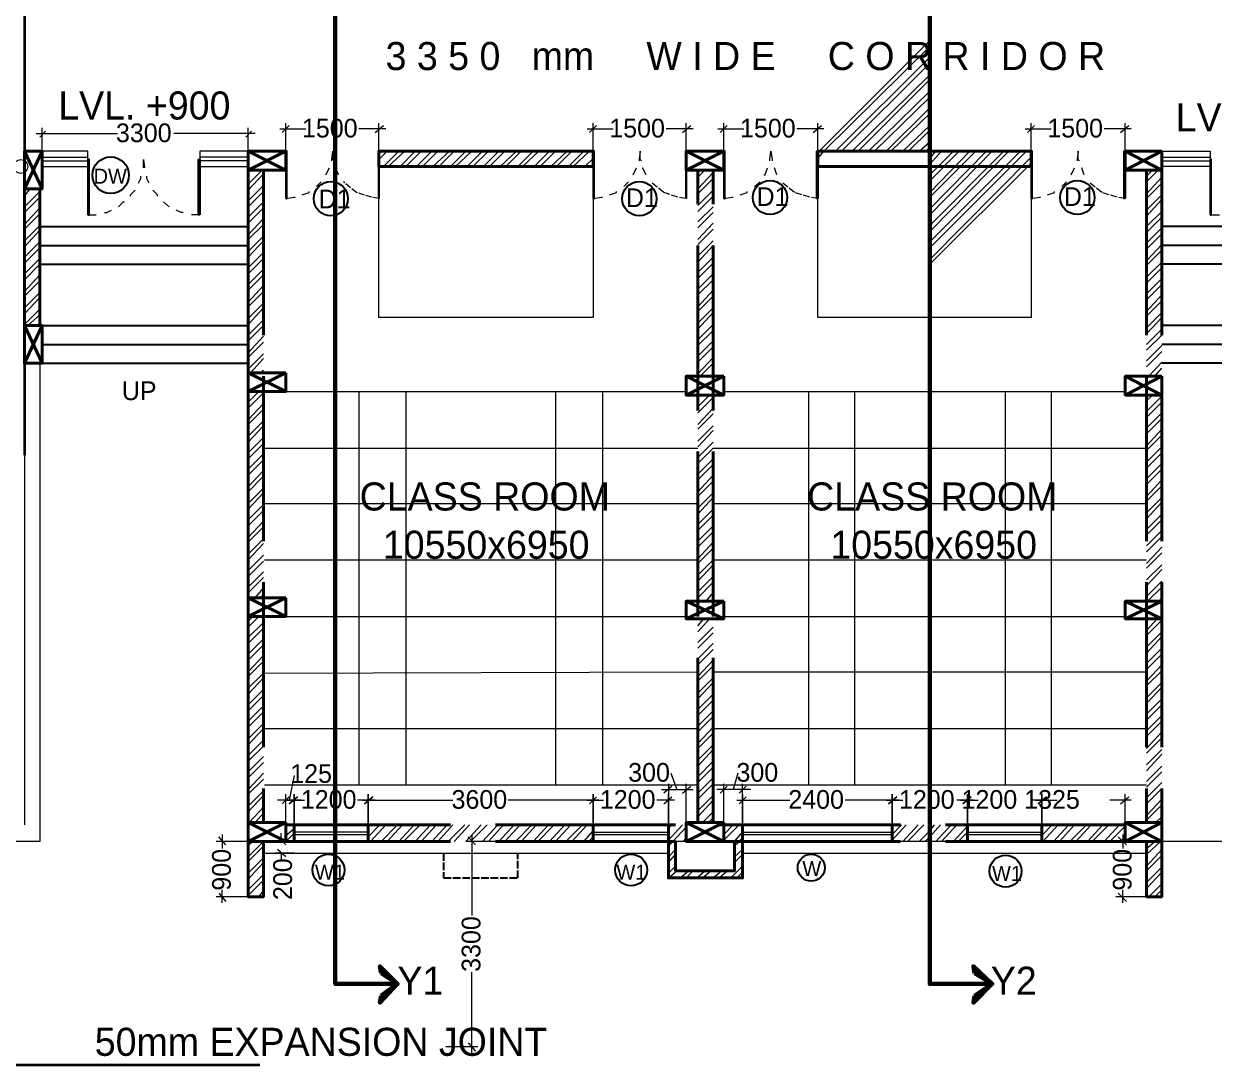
# Model space of a CAD drawing. Header units: millimetres. Extents: x 23593 to 241524, y 4405 to 182732.
# Drawn here: x 133937 to 153021, y 100694 to 117386 of the extents above; entities that cross this region are included whole.
import ezdxf

# ---------------------------------------------------------------- set-up
doc = ezdxf.new("R2010")
doc.units = ezdxf.units.MM
doc.linetypes.add('PDF_IMPORT', pattern=[1, 0.8, -0.2])
for name, color, linetype in [('PDF_0', 7, 'Continuous'), ('PDF_AR_DIMENSION', 7, 'Continuous'), ('PDF_AR_ELEVATION', 2, 'Continuous'), ('PDF_AR_STEPS', 6, 'Continuous'), ('PDF_AR_TEXT', 3, 'Continuous'), ('PDF_DOOR WIN TEXT', 5, 'Continuous'), ('PDF_SLAB BEAM', 3, 'Continuous'), ('PDF_ST COLUMN', 1, 'Continuous'), ('PDF_Text', 7, 'Continuous'), ('PDF_wall', 7, 'Continuous'), ('PDF_WINDOW', 2, 'Continuous')]:
    doc.layers.add(name, color=color, linetype=linetype)
for name, color, linetype, true_color in [('PDF_AR_DOOR', 7, 'Continuous', 0x723939), ('PDF_AR_HATCH', 7, 'Continuous', 0x767676), ('PDF_AR_WINDOW', 7, 'Continuous', 0x00a5dd), ('PDF_exp gap', 7, 'Continuous', 0xdd006e)]:
    doc.layers.add(name, color=color, linetype=linetype, true_color=true_color)
doc.styles.add('PDF Century Gothic', font='GOTHIC.TTF')

msp = doc.modelspace()

# ---------------------------------------------------------------- linework, layer by layer
at = {"layer": 'PDF_0', "lineweight": 13}
for points in [[(134286, 115664), (134192, 115569)], [(137495, 115569), (137589, 115664)], [(138193, 115758), (138080, 115645)], [(139571, 115645), (139704, 115758)], [(143120, 115758), (143007, 115645)], [(144498, 115645), (144630, 115758)], [(145215, 115758), (145102, 115645)], [(146593, 115645), (146726, 115758)], [(150142, 115758), (150029, 115645)], [(151520, 115645), (151652, 115758)], [(144328, 105168), (144196, 105055)], [(144498, 105055), (144630, 105168)], [(145102, 105055), (145215, 105168)], [(145518, 105168), (145404, 105055)], [(138080, 104885), (138193, 104998)], [(144196, 104885), (144328, 104998)], [(145518, 104998), (145404, 104885)], [(151520, 104885), (151652, 104998)], [(137174, 104224), (137061, 104356)], [(138005, 104356), (138137, 104224)], [(141176, 104224), (141063, 104356)], [(151615, 104224), (151483, 104356)], [(138137, 104036), (138005, 104149)], [(137061, 103450), (137174, 103318)], [(151483, 103450), (151615, 103318)], [(141063, 101053), (141176, 100921)]]:
    msp.add_lwpolyline(points, dxfattribs=at)
for points in [[(138193, 104885), (138326, 104998)], [(139401, 104885), (139534, 104998)], [(143007, 104885), (143120, 104998)], [(147802, 104885), (147934, 104998)], [(148991, 104885), (149123, 104998)], [(150199, 104885), (150331, 104998)]]:
    msp.add_lwpolyline(points, close=True, dxfattribs=at)
at = {"layer": 'PDF_0', "color": 1, "linetype": 'PDF_IMPORT', "lineweight": 25, "ltscale": 151.013034}
for points in [[(138269, 104281), (139458, 104281)], [(149066, 104281), (150256, 104281)]]:
    msp.add_lwpolyline(points, dxfattribs=at)
at = {"layer": 'PDF_0', "color": 1, "linetype": 'PDF_IMPORT', "lineweight": 25, "ltscale": 169.889663}
msp.add_lwpolyline([(143064, 104281), (144272, 104281)], dxfattribs=at)
at = {"layer": 'PDF_0', "color": 1, "linetype": 'PDF_IMPORT', "lineweight": 25, "ltscale": 132.136405}
msp.add_lwpolyline([(145461, 104281), (147858, 104281)], dxfattribs=at)
at = {"layer": 'PDF_0', "color": 6, "linetype": 'PDF_IMPORT', "lineweight": 25, "ltscale": 151.013034}
msp.add_lwpolyline([(140666, 104092), (140666, 103696), (141855, 103696), (141855, 104092)], dxfattribs=at)
at = {"layer": 'PDF_AR_DIMENSION', "lineweight": 13}
for points in [[(134229, 115343), (134229, 115720)], [(137533, 115343), (137533, 115720)], [(138042, 115701), (138458, 115701)], [(138137, 115343), (138137, 115796)], [(139741, 115701), (139307, 115701)], [(139628, 115343), (139628, 115796)], [(142969, 115701), (143384, 115701)], [(143064, 115343), (143064, 115796)], [(144668, 115701), (144234, 115701)], [(144555, 115343), (144555, 115796)], [(145064, 115701), (145480, 115701)], [(145159, 115343), (145159, 115796)], [(146763, 115701), (146329, 115701)], [(146669, 115343), (146669, 115796)], [(149991, 115701), (150407, 115701)], [(150086, 115343), (150086, 115796)], [(151690, 115701), (151256, 115701)], [(151596, 115343), (151596, 115796)], [(134135, 115626), (135437, 115626)], [(137646, 115626), (136343, 115626)], [(144309, 105376), (144404, 105112)], [(145385, 105376), (145310, 105112)], [(138269, 105338), (138193, 104942)], [(144272, 105206), (144272, 104545), (144272, 105036)], [(144555, 104545), (144555, 105206)], [(145159, 104545), (145159, 105206)], [(145461, 105036), (145461, 104545), (145461, 105206)], [(138137, 104545), (138137, 105036)], [(144158, 105112), (144668, 105112)], [(145593, 105112), (145461, 105112), (145159, 105112), (145046, 105112)], [(151596, 104545), (151596, 105036)], [(138382, 104942), (138269, 104942), (138137, 104942), (138005, 104942)], [(138156, 104942), (138439, 104942)], [(139571, 104942), (139288, 104942)], [(139364, 104942), (140817, 104942)], [(143158, 104942), (141704, 104942)], [(142969, 104942), (143233, 104942)], [(144366, 104942), (144083, 104942)], [(145367, 104942), (146216, 104942)], [(147971, 104942), (147103, 104942)], [(147764, 104942), (148028, 104942)], [(149161, 104942), (148896, 104942)], [(148953, 104942), (149236, 104942)], [(150369, 104942), (150086, 104942)], [(150161, 104942), (150501, 104942)], [(151690, 104942), (151350, 104942)], [(137117, 104394), (137117, 104168)], [(138061, 104281), (138061, 104413)], [(141119, 104394), (141119, 103092)], [(151558, 104394), (151558, 104168)], [(137533, 104281), (137023, 104281)], [(138269, 104281), (137967, 104281)], [(166584, 104281), (141025, 104281)], [(151936, 104281), (151445, 104281)], [(138269, 104092), (137967, 104092)], [(138061, 104092), (138061, 103960)], [(137117, 103299), (137117, 103507)], [(151558, 103299), (151558, 103507)], [(137533, 103394), (137023, 103394)], [(151936, 103394), (151445, 103394)], [(141119, 100883), (141119, 102186)], [(140704, 100996), (141214, 100996)]]:
    msp.add_lwpolyline(points, dxfattribs=at)
for points in [[(138269, 105036), (138269, 104545)], [(139458, 105036), (139458, 104545)], [(143064, 105036), (143064, 104545)], [(147858, 105036), (147858, 104545)], [(149066, 105036), (149066, 104545)], [(150256, 105036), (150256, 104545)]]:
    msp.add_lwpolyline(points, close=True, dxfattribs=at)
at = {"layer": 'PDF_AR_DOOR', "lineweight": 25}
for points in [[(138137, 114588), (138156, 114588), (138156, 115343), (138137, 115343)], [(143064, 114588), (143082, 114588), (143082, 115343), (143064, 115343)], [(145159, 114588), (145178, 114588), (145178, 115343), (145159, 115343)], [(146669, 114588), (146650, 114588), (146650, 115343), (146669, 115343)], [(150086, 114588), (150105, 114588), (150105, 115343), (150086, 115343)], [(151596, 114588), (151577, 114588), (151577, 115343), (151596, 115343)], [(134965, 114323), (134984, 114323), (134984, 115211), (134965, 115211)], [(136759, 114323), (136740, 114323), (136740, 115211), (136759, 115211)], [(152955, 114323), (152974, 114323), (152974, 115211), (152955, 115211)]]:
    msp.add_lwpolyline(points, close=True, dxfattribs=at)
at = {"layer": 'PDF_AR_DOOR', "lineweight": 20}
for points in [[(138873, 115192), (138873, 115211), (138892, 115343), (138892, 115211), (138911, 115192)], [(143837, 115192), (143819, 115211), (143819, 115343), (143800, 115211), (143800, 115192)], [(145895, 115192), (145895, 115211), (145914, 115343), (145933, 115211), (145933, 115192)], [(150860, 115192), (150841, 115211), (150841, 115343), (150822, 115211), (150822, 115192)], [(135853, 115078), (135853, 115211), (135872, 115078)], [(138779, 114965), (138835, 115078)], [(138986, 114965), (138930, 115078)], [(143705, 114965), (143762, 115078)], [(143913, 114965), (143856, 115078)], [(145801, 114965), (145820, 114965), (145857, 115078)], [(146008, 114965), (145971, 115078)], [(150727, 114965), (150784, 115078)], [(150935, 114965), (150897, 115078)], [(135777, 114833), (135815, 114909), (135815, 114946)], [(135947, 114833), (135909, 114909), (135909, 114946)], [(135645, 114625), (135645, 114644), (135721, 114720)], [(136079, 114625), (136079, 114644), (136004, 114720)], [(138401, 114644), (138514, 114682), (138514, 114701)], [(138628, 114776), (138703, 114852)], [(143328, 114644), (143441, 114682), (143441, 114701)], [(143554, 114776), (143630, 114852)], [(145423, 114644), (145536, 114682), (145536, 114701)], [(145650, 114776), (145744, 114852)], [(150350, 114644), (150463, 114682), (150463, 114701)], [(150576, 114776), (150652, 114852)], [(135456, 114455), (135532, 114531), (135551, 114531)], [(136268, 114455), (136174, 114531)], [(138137, 114588), (138269, 114606), (138288, 114606)], [(143064, 114588), (143196, 114606), (143215, 114606)], [(145159, 114588), (145291, 114606), (145310, 114606)], [(150086, 114588), (150218, 114606), (150237, 114606)], [(134965, 114323), (135098, 114323)], [(135230, 114361), (135268, 114361), (135343, 114399)], [(136494, 114361), (136457, 114361), (136381, 114399)], [(136759, 114323), (136627, 114323)], [(152955, 114323), (153106, 114323)]]:
    msp.add_lwpolyline(points, dxfattribs=at)
at = {"layer": 'PDF_AR_DOOR', "lineweight": 25}
for points in [[(139628, 114588), (139628, 115343), (139628, 114588)], [(144555, 114588), (144555, 115343), (144555, 114588)]]:
    msp.add_lwpolyline(points, dxfattribs=at)
at = {"layer": 'PDF_AR_DOOR', "linetype": 'PDF_IMPORT', "lineweight": 20, "ltscale": 120.869402}
msp.add_lwpolyline([(139628, 114588), (139515, 114606), (139269, 114682), (139062, 114852)], dxfattribs=at)
at = {"layer": 'PDF_AR_DOOR', "linetype": 'PDF_IMPORT', "lineweight": 20, "ltscale": 133.477926}
for points in [[(144555, 114588), (144423, 114606), (144196, 114682), (143989, 114852)], [(146669, 114588), (146537, 114606), (146291, 114682), (146084, 114852)], [(151596, 114588), (151464, 114606), (151218, 114682), (151011, 114852)]]:
    msp.add_lwpolyline(points, dxfattribs=at)
at = {"layer": 'PDF_AR_ELEVATION', "color": 74, "lineweight": 20, "true_color": 0x4a9500}
for points in [[(134192, 111945), (134192, 104281), (126528, 104281)], [(133946, 111945), (133946, 104545)]]:
    msp.add_lwpolyline(points, dxfattribs=at)
at = {"layer": 'PDF_AR_HATCH', "lineweight": 5}
for points in [[(146669, 115324), (146688, 115343), (148462, 117117)], [(146669, 115229), (146763, 115343), (148462, 117023)], [(146952, 115343), (148462, 116853)], [(147047, 115343), (148462, 116758)], [(147216, 115343), (148462, 116570)], [(147311, 115343), (148462, 116494)], [(147481, 115343), (148462, 116305)], [(147575, 115343), (148462, 116211)], [(147764, 115343), (148462, 116041)], [(147839, 115343), (148462, 115947)], [(148028, 115343), (148462, 115758)], [(148122, 115343), (148462, 115682)], [(148292, 115343), (148462, 115494)], [(139628, 115305), (139685, 115343)], [(139628, 115211), (139760, 115343)], [(139704, 115097), (139949, 115343)], [(139779, 115097), (140043, 115343)], [(139968, 115097), (140213, 115343)], [(140062, 115097), (140308, 115343)], [(140232, 115097), (140477, 115343)], [(140326, 115097), (140572, 115343)], [(140496, 115097), (140761, 115343)], [(140591, 115097), (140836, 115343)], [(140779, 115097), (141025, 115343)], [(140855, 115097), (141119, 115343)], [(141044, 115097), (141289, 115343)], [(141138, 115097), (141384, 115343)], [(141308, 115097), (141553, 115343)], [(141402, 115097), (141648, 115343)], [(141572, 115097), (141837, 115343)], [(141667, 115097), (141912, 115343)], [(141855, 115097), (142101, 115343)], [(141931, 115097), (142195, 115343)], [(142120, 115097), (142365, 115343)], [(142214, 115097), (142460, 115343)], [(142384, 115097), (142648, 115343)], [(142478, 115097), (142724, 115343)], [(142667, 115097), (142913, 115343)], [(142743, 115097), (143007, 115343)], [(148387, 115343), (148462, 115399)], [(148462, 115229), (148557, 115343)], [(148462, 114965), (148840, 115343)], [(148462, 114682), (149104, 115343)], [(148462, 114418), (149368, 115343)], [(148462, 114153), (149651, 115343)], [(148462, 113889), (149916, 115343)], [(148462, 115135), (148651, 115343)], [(148462, 114871), (148934, 115343)], [(148462, 114606), (149198, 115343)], [(148462, 114323), (149463, 115343)], [(148462, 114059), (149727, 115343)], [(148462, 113795), (150010, 115343)], [(142931, 115097), (143064, 115229)], [(143026, 115097), (143064, 115135)], [(147783, 115097), (147783, 115097)], [(148047, 115097), (148047, 115097)], [(148311, 115097), (148311, 115097)], [(148462, 113606), (150086, 115248)], [(148462, 113531), (150086, 115154)], [(137533, 114814), (137759, 115041)], [(137533, 115003), (137570, 115041)], [(137533, 114720), (137778, 114984)], [(144744, 115022), (144762, 115041)], [(144744, 114927), (144857, 115041)], [(144744, 114739), (144989, 115003)], [(144744, 114663), (144989, 114909)], [(151936, 114946), (152030, 115041)], [(151936, 114852), (152124, 115041)], [(151936, 114663), (152181, 114927)], [(133946, 114720), (133965, 114739)], [(133946, 114625), (134041, 114739)], [(133946, 114455), (134192, 114701)], [(137533, 114550), (137778, 114795)], [(137533, 114455), (137778, 114701)], [(144744, 114474), (144989, 114720)], [(151936, 114588), (152181, 114833)], [(133946, 114361), (134192, 114606)], [(137533, 114286), (137778, 114531)], [(144744, 114380), (144989, 114625)], [(151936, 114399), (152181, 114644)], [(151936, 114304), (152181, 114569)], [(133946, 114172), (134192, 114437)], [(133946, 114097), (134192, 114342)], [(137533, 114191), (137778, 114437)], [(144744, 114210), (144989, 114455)], [(144744, 114116), (144989, 114361)], [(151936, 114135), (152181, 114380)], [(133946, 113908), (134192, 114153)], [(137533, 114002), (137778, 114267)], [(137533, 113927), (137778, 114172)], [(144744, 113927), (144989, 114191)], [(151936, 114040), (152181, 114286)], [(133946, 113814), (134192, 114078)], [(137533, 113738), (137778, 113984)], [(144744, 113851), (144989, 114097)], [(151936, 113870), (152181, 114116)], [(151936, 113776), (152181, 114021)], [(133946, 113644), (134192, 113889)], [(133946, 113549), (134192, 113795)], [(137533, 113644), (137778, 113908)], [(144744, 113663), (144989, 113908)], [(144744, 113568), (144989, 113833)], [(151936, 113587), (152181, 113851)], [(151936, 113512), (152181, 113757)], [(133946, 113380), (134192, 113625)], [(137533, 113474), (137778, 113719)], [(137533, 113380), (137778, 113625)], [(144744, 113398), (144989, 113644)], [(151936, 113323), (152181, 113568)], [(133946, 113285), (134192, 113531)], [(133946, 113096), (134192, 113361)], [(137533, 113210), (137778, 113455)], [(137533, 113115), (137778, 113361)], [(144744, 113304), (144989, 113549)], [(144744, 113134), (144989, 113380)], [(151936, 113228), (152181, 113474)], [(133946, 113021), (134192, 113266)], [(137533, 112926), (137778, 113191)], [(144744, 113040), (144989, 113285)], [(151936, 113059), (152181, 113304)], [(151936, 112964), (152181, 113210)], [(133946, 112832), (134192, 113077)], [(133946, 112738), (134192, 113002)], [(137533, 112851), (137778, 113096)], [(144744, 112851), (144989, 113115)], [(144744, 112775), (144989, 113021)], [(151936, 112775), (152181, 113040)], [(133946, 112568), (134192, 112813)], [(137533, 112662), (137778, 112908)], [(137533, 112568), (137778, 112832)], [(144744, 112587), (144989, 112832)], [(151936, 112700), (152181, 112945)], [(134003, 112549), (134192, 112719)], [(137533, 112398), (137778, 112643)], [(144744, 112492), (144989, 112757)], [(151936, 112511), (152181, 112757)], [(151936, 112417), (152181, 112681)], [(134173, 112549), (134192, 112549)], [(137533, 112304), (137778, 112549)], [(144744, 112322), (144989, 112568)], [(144744, 112228), (144989, 112473)], [(151936, 112247), (152181, 112492)], [(137533, 112115), (137778, 112379)], [(137533, 112039), (137778, 112285)], [(144744, 112058), (144989, 112304)], [(151936, 112153), (152181, 112398)], [(151936, 111983), (152181, 112228)], [(137533, 111850), (137778, 112096)], [(144744, 111964), (144989, 112209)], [(144744, 111775), (144989, 112039)], [(151936, 111888), (152181, 112134)], [(137570, 111794), (137778, 112020)], [(144781, 111737), (144989, 111945)], [(151973, 111737), (152181, 111964)], [(152068, 111737), (152181, 111869)], [(137740, 111794), (137778, 111832)], [(144970, 111737), (144989, 111756)], [(137533, 111322), (137703, 111492)], [(137533, 111228), (137778, 111473)], [(137533, 111039), (137778, 111303)], [(144744, 111246), (144932, 111435)], [(144744, 111416), (144762, 111435)], [(144744, 111152), (144989, 111397)], [(151936, 111435), (151936, 111435)], [(151936, 111341), (152030, 111435)], [(151936, 111171), (152181, 111416)], [(151936, 111077), (152181, 111322)], [(137533, 110963), (137778, 111209)], [(144744, 110963), (144989, 111228)], [(144744, 110888), (144989, 111133)], [(151936, 110907), (152181, 111152)], [(137533, 110775), (137778, 111020)], [(137533, 110680), (137778, 110944)], [(144744, 110699), (144989, 110944)], [(151936, 110812), (152181, 111058)], [(151936, 110624), (152181, 110888)], [(137533, 110510), (137778, 110756)], [(144744, 110605), (144989, 110869)], [(151936, 110548), (152181, 110793)], [(137533, 110416), (137778, 110661)], [(144744, 110435), (144989, 110680)], [(144744, 110340), (144989, 110586)], [(151936, 110359), (152181, 110605)], [(151936, 110265), (152181, 110510)], [(137533, 110246), (137778, 110491)], [(137533, 110152), (137778, 110397)], [(144744, 110170), (144989, 110416)], [(144744, 110076), (144989, 110321)], [(151936, 110095), (152181, 110340)], [(137533, 109963), (137778, 110227)], [(137533, 109887), (137778, 110133)], [(144744, 109887), (144989, 110152)], [(151936, 110001), (152181, 110246)], [(137533, 109699), (137778, 109944)], [(144744, 109812), (144989, 110057)], [(151936, 109812), (152181, 110076)], [(151936, 109736), (152181, 109982)], [(137533, 109604), (137778, 109868)], [(144744, 109623), (144989, 109868)], [(144744, 109529), (144989, 109793)], [(151936, 109548), (152181, 109793)], [(137533, 109434), (137778, 109680)], [(137533, 109340), (137778, 109585)], [(144744, 109359), (144989, 109604)], [(151936, 109453), (152181, 109717)], [(137533, 109151), (137778, 109415)], [(144744, 109264), (144989, 109510)], [(151936, 109283), (152181, 109529)], [(151936, 109189), (152181, 109434)], [(137533, 109076), (137778, 109321)], [(144744, 109095), (144989, 109340)], [(144744, 109000), (144989, 109246)], [(151936, 109019), (152181, 109264)], [(151936, 108925), (152181, 109170)], [(137533, 108887), (137778, 109132)], [(137533, 108792), (137778, 109057)], [(144744, 108811), (144989, 109076)], [(144744, 108736), (144989, 108981)], [(151936, 108736), (152181, 109000)], [(137533, 108623), (137778, 108868)], [(144744, 108547), (144989, 108792)], [(151936, 108660), (152181, 108906)], [(137533, 108528), (137778, 108774)], [(137533, 108358), (137778, 108604)], [(144744, 108453), (144989, 108717)], [(151936, 108472), (152181, 108717)], [(151936, 108377), (152181, 108641)], [(137533, 108264), (137778, 108509)], [(144744, 108283), (144989, 108528)], [(144744, 108188), (144989, 108434)], [(151936, 108207), (152181, 108453)], [(137646, 108188), (137778, 108339)], [(137740, 108188), (137778, 108245)], [(144876, 108132), (144989, 108264)], [(151954, 108132), (152181, 108358)], [(144951, 108132), (144989, 108170)], [(152143, 108132), (152181, 108188)], [(137533, 107811), (137608, 107886)], [(137533, 107717), (137703, 107886)], [(144744, 107735), (144838, 107849)], [(144744, 107641), (144932, 107849)], [(151936, 107660), (152105, 107849)], [(151936, 107584), (152181, 107830)], [(137533, 107547), (137778, 107792)], [(137533, 107452), (137778, 107698)], [(144744, 107471), (144989, 107717)], [(151936, 107396), (152181, 107641)], [(137533, 107282), (137778, 107528)], [(144744, 107377), (144989, 107622)], [(144744, 107207), (144989, 107452)], [(151936, 107301), (152181, 107566)], [(137533, 107188), (137778, 107433)], [(137533, 106999), (137778, 107263)], [(144744, 107112), (144989, 107358)], [(151936, 107131), (152181, 107377)], [(151936, 107037), (152181, 107282)], [(137533, 106924), (137778, 107169)], [(144744, 106924), (144989, 107188)], [(144744, 106848), (144989, 107094)], [(151936, 106848), (152181, 107112)], [(137533, 106735), (137778, 106980)], [(137533, 106641), (137778, 106905)], [(144744, 106659), (144989, 106905)], [(151936, 106773), (152181, 107018)], [(137533, 106471), (137778, 106716)], [(144744, 106565), (144989, 106829)], [(151936, 106584), (152181, 106829)], [(151936, 106490), (152181, 106754)], [(137533, 106376), (137778, 106622)], [(144744, 106395), (144989, 106641)], [(144744, 106301), (144989, 106546)], [(151936, 106320), (152181, 106565)], [(137533, 106206), (137778, 106452)], [(137533, 106112), (137778, 106357)], [(144744, 106131), (144989, 106376)], [(151936, 106225), (152181, 106471)], [(151936, 106055), (152181, 106301)], [(137533, 105923), (137778, 106169)], [(144744, 106036), (144989, 106282)], [(144744, 105848), (144989, 106112)], [(151936, 105961), (152181, 106206)], [(137533, 105829), (137778, 106093)], [(144744, 105772), (144989, 106018)], [(151936, 105772), (152181, 106036)], [(151936, 105697), (152181, 105942)], [(137533, 105659), (137778, 105904)], [(137533, 105565), (137778, 105810)], [(144744, 105583), (144989, 105829)], [(144744, 105489), (144989, 105753)], [(151936, 105508), (152181, 105753)], [(137533, 105395), (137778, 105640)], [(137533, 105300), (137778, 105546)], [(144744, 105319), (144989, 105565)], [(151936, 105414), (152181, 105678)], [(137533, 105112), (137778, 105376)], [(144744, 105225), (144989, 105470)], [(151936, 105244), (152181, 105489)], [(151936, 105149), (152181, 105395)], [(137533, 105036), (137778, 105281)], [(144744, 105055), (144989, 105300)], [(144744, 104961), (144989, 105206)], [(151936, 104979), (152181, 105225)], [(137533, 104847), (137778, 105093)], [(137533, 104753), (137778, 105017)], [(144744, 104772), (144989, 105017)], [(151936, 104885), (152181, 105130)], [(137552, 104583), (137778, 104828)], [(144744, 104677), (144989, 104942)], [(151936, 104696), (152181, 104961)], [(151936, 104621), (152181, 104866)], [(137646, 104583), (137778, 104734)], [(144819, 104583), (144989, 104753)], [(144913, 104583), (144989, 104659)], [(152087, 104583), (152181, 104677)], [(152181, 104583), (152181, 104602)], [(138137, 104375), (138269, 104489)], [(138137, 104281), (138269, 104413)], [(139458, 104356), (139647, 104545)], [(139458, 104526), (139477, 104545)], [(139496, 104281), (139741, 104545)], [(139666, 104281), (139930, 104545)], [(139760, 104281), (140006, 104545)], [(139949, 104281), (140194, 104545)], [(140024, 104281), (140289, 104545)], [(140213, 104281), (140459, 104545)], [(140308, 104281), (140553, 104545)], [(140477, 104281), (140723, 104545)], [(140572, 104281), (140817, 104545)], [(140742, 104281), (141006, 104545)], [(140836, 104281), (141082, 104545)], [(141025, 104281), (141270, 104545)], [(141100, 104281), (141365, 104545)], [(141289, 104281), (141535, 104545)], [(141384, 104281), (141629, 104545)], [(141553, 104281), (141799, 104545)], [(141648, 104281), (141893, 104545)], [(141818, 104281), (142082, 104545)], [(141912, 104281), (142157, 104545)], [(142101, 104281), (142346, 104545)], [(142176, 104281), (142441, 104545)], [(142365, 104281), (142611, 104545)], [(142460, 104281), (142705, 104545)], [(142629, 104281), (142894, 104545)], [(142724, 104281), (142969, 104545)], [(142913, 104281), (143064, 104451)], [(144272, 104300), (144498, 104545)], [(144272, 104489), (144328, 104545)], [(144272, 104205), (144555, 104507)], [(145159, 104394), (145310, 104545)], [(145159, 104300), (145404, 104545)], [(145329, 104281), (145461, 104432)], [(147858, 104394), (148009, 104545)], [(147858, 104300), (148085, 104545)], [(148028, 104281), (148274, 104545)], [(148104, 104281), (148368, 104545)], [(148292, 104281), (148462, 104451), (148538, 104545)], [(148387, 104281), (148462, 104356), (148632, 104545)], [(148557, 104281), (148802, 104545)], [(148651, 104281), (148896, 104545)], [(148840, 104281), (149066, 104526)], [(148915, 104281), (149066, 104432)], [(150256, 104375), (150425, 104545)], [(150274, 104281), (150520, 104545)], [(150444, 104281), (150690, 104545)], [(150539, 104281), (150784, 104545)], [(150709, 104281), (150973, 104545)], [(150803, 104281), (151048, 104545)], [(150992, 104281), (151237, 104545)], [(151067, 104281), (151332, 104545)], [(151256, 104281), (151501, 104545)], [(151350, 104281), (151596, 104526)], [(137533, 104036), (137778, 104281)], [(137533, 104224), (137608, 104281)], [(137533, 103960), (137778, 104205)], [(142988, 104281), (143064, 104356)], [(144517, 104281), (144555, 104338)], [(145329, 104205), (145461, 104338)], [(151520, 104281), (151596, 104356)], [(151936, 104168), (152068, 104281)], [(151936, 104073), (152162, 104281)], [(137533, 103771), (137778, 104017)], [(144272, 104036), (144385, 104149)], [(144272, 103941), (144385, 104073)], [(145329, 104036), (145461, 104149)], [(145329, 103941), (145461, 104073)], [(151936, 103885), (152181, 104149)], [(151936, 103809), (152181, 104054)], [(137533, 103677), (137778, 103941)], [(144272, 103771), (144385, 103885)], [(145272, 103696), (145461, 103885)], [(151936, 103620), (152181, 103866)], [(137533, 103507), (137778, 103752)], [(137533, 103413), (137778, 103658)], [(144272, 103696), (144404, 103809)], [(144460, 103696), (144593, 103809)], [(144555, 103696), (144668, 103809)], [(144725, 103696), (144857, 103809)], [(144819, 103696), (144951, 103809)], [(144989, 103696), (145121, 103809)], [(145083, 103696), (145215, 103809)], [(145367, 103696), (145461, 103790)], [(151936, 103526), (152181, 103790)], [(137703, 103394), (137778, 103488)], [(151973, 103394), (152181, 103601)], [(152068, 103394), (152181, 103507)], [(137778, 103394), (137778, 103394)]]:
    msp.add_lwpolyline(points, dxfattribs=at)
at = {"layer": 'PDF_AR_STEPS', "lineweight": 25}
for points in [[(134192, 114135), (137533, 114135)], [(155541, 114135), (152181, 114135)], [(134192, 113833), (137533, 113833)], [(155541, 113833), (152181, 113833)], [(134192, 113531), (137533, 113531)], [(155541, 113531), (152181, 113531)], [(134229, 112549), (137533, 112549)], [(155484, 112549), (152181, 112549)], [(134229, 112247), (137533, 112247)], [(155484, 112247), (152181, 112247)], [(134192, 111945), (137533, 111945)], [(155541, 111945), (152181, 111945)]]:
    msp.add_lwpolyline(points, dxfattribs=at)
at = {"layer": 'PDF_AR_TEXT', "lineweight": 60}
for points in [[(139930, 136050), (138930, 136050), (138930, 101997), (139930, 101997)], [(149463, 136050), (148462, 136050), (148462, 101997), (149463, 101997)]]:
    msp.add_lwpolyline(points, dxfattribs=at)
for points in [[(139666, 102167), (139930, 101997), (139647, 102280)], [(149180, 102167), (149463, 101997), (149161, 102280)], [(139666, 101808), (139930, 101997), (139647, 101695)], [(149180, 101808), (149463, 101997), (149161, 101695)]]:
    msp.add_lwpolyline(points, close=True, dxfattribs=at)
at = {"layer": 'PDF_AR_WINDOW', "color": 2, "lineweight": 20}
for points in [[(134229, 115097), (134965, 115097), (134965, 115343), (134229, 115343)], [(137533, 115343), (136759, 115343), (136759, 115097), (137533, 115097)], [(152181, 115343), (152955, 115343), (152955, 115097), (152181, 115097)], [(139458, 104545), (138269, 104545)], [(143064, 104545), (144272, 104545)], [(145461, 104545), (147858, 104545)], [(149066, 104545), (150256, 104545)], [(137778, 104092), (144272, 104092)], [(145461, 104092), (151936, 104092)]]:
    msp.add_lwpolyline(points, dxfattribs=at)
at = {"layer": 'PDF_AR_WINDOW', "lineweight": 20}
for points in [[(134229, 115248), (134965, 115248)], [(134229, 115192), (134965, 115192)], [(137533, 115248), (136759, 115248)], [(137533, 115192), (136759, 115192)], [(152181, 115248), (152955, 115248)], [(152181, 115192), (152955, 115192)], [(139458, 104432), (138269, 104432)], [(138269, 104394), (139458, 104394)], [(143064, 104432), (144272, 104432)], [(143064, 104394), (144272, 104394)], [(145461, 104432), (147858, 104432)], [(145461, 104394), (147858, 104394)], [(149066, 104432), (150256, 104432)], [(149066, 104394), (150256, 104394)]]:
    msp.add_lwpolyline(points, dxfattribs=at)
at = {"layer": 'PDF_DOOR WIN TEXT', "lineweight": 25}
for centre, radius in [((135329, 114960), 293), ((138859, 114583), 274), ((143805, 114583), 274), ((145900, 114602), 274), ((150827, 114602), 274), ((138821, 103823), 255), ((143673, 103823), 255), ((146561, 103860), 217), ((149676, 103804), 255)]:
    msp.add_circle(centre, radius, dxfattribs=at)
at = {"layer": 'PDF_exp gap', "lineweight": 35}
for points in [[(133946, 137032), (133946, 110473)], [(137721, 100694), (119543, 100694)]]:
    msp.add_lwpolyline(points, dxfattribs=at)
at = {"layer": 'PDF_SLAB BEAM', "color": 5, "lineweight": 0}
msp.add_circle((133890, 115099), 111, dxfattribs=at)
at = {"layer": 'PDF_ST COLUMN', "lineweight": 40}
for points in [[(133946, 115343), (134229, 115343), (134229, 114739), (133946, 114739)], [(138137, 115343), (138137, 115041), (137533, 115041), (137533, 115343)], [(145159, 115343), (145159, 115041), (144555, 115041), (144555, 115343)], [(152181, 115343), (152181, 115041), (151596, 115041), (151596, 115343)], [(133946, 112549), (134229, 112549), (134229, 111945), (133946, 111945)], [(138137, 111794), (138137, 111492), (137533, 111492), (137533, 111794)], [(145159, 111737), (145159, 111435), (144555, 111435), (144555, 111737)], [(152181, 111737), (152181, 111435), (151596, 111435), (151596, 111737)], [(138137, 108188), (138137, 107886), (137533, 107886), (137533, 108188)], [(145159, 108132), (145159, 107849), (144555, 107849), (144555, 108132)], [(152181, 108132), (152181, 107849), (151596, 107849), (151596, 108132)], [(138137, 104583), (138137, 104281), (137533, 104281), (137533, 104583)], [(145159, 104583), (145159, 104281), (144555, 104281), (144555, 104583)], [(152181, 104583), (152181, 104281), (151596, 104281), (151596, 104583)]]:
    msp.add_lwpolyline(points, close=True, dxfattribs=at)
for points in [[(133946, 114739), (134229, 115343)], [(134229, 114739), (133946, 115343)], [(137533, 115343), (138137, 115041)], [(137533, 115041), (138137, 115343)], [(144555, 115343), (145159, 115041)], [(144555, 115041), (145159, 115343)], [(151596, 115343), (152181, 115041)], [(151596, 115041), (152181, 115343)], [(133946, 111945), (134229, 112549)], [(134229, 111945), (133946, 112549)], [(137533, 111794), (138137, 111492)], [(137533, 111492), (138137, 111794)], [(144555, 111737), (145159, 111435)], [(144555, 111435), (145159, 111737)], [(151596, 111737), (152181, 111435)], [(151596, 111435), (152181, 111737)], [(137533, 108188), (138137, 107886)], [(137533, 107886), (138137, 108188)], [(144555, 108132), (145159, 107849)], [(144555, 107849), (145159, 108132)], [(151596, 108132), (152181, 107849)], [(151596, 107849), (152181, 108132)], [(137533, 104583), (138137, 104281)], [(137533, 104281), (138137, 104583)], [(144555, 104583), (145159, 104281)], [(144555, 104281), (145159, 104583)], [(151596, 104583), (152181, 104281)], [(151596, 104281), (152181, 104583)]]:
    msp.add_lwpolyline(points, dxfattribs=at)
at = {"layer": 'PDF_wall', "lineweight": 40}
for points in [[(139628, 115097), (139628, 115343), (143064, 115343), (143064, 115097)], [(150086, 115343), (150086, 115097), (146669, 115097), (146669, 115343)]]:
    msp.add_lwpolyline(points, close=True, dxfattribs=at)
for points in [[(137533, 115041), (137533, 111737), (137533, 108188)], [(133946, 112549), (133946, 114739)], [(134192, 112549), (134192, 114739)], [(137533, 107886), (137533, 104583)], [(138269, 104545), (138269, 104281)], [(139458, 104281), (139458, 104545)], [(143064, 104545), (143064, 104281)], [(144272, 104545), (144272, 103696), (145461, 103696), (145461, 104545)], [(147858, 104281), (147858, 104545)], [(149066, 104545), (149066, 104281)], [(150256, 104545), (150256, 104281)], [(137778, 104281), (137778, 103394), (137533, 103394), (137533, 104281)], [(145329, 104281), (145329, 103809), (144385, 103809), (144385, 104281)], [(152181, 104281), (152181, 103394), (151936, 103394), (151936, 104281)]]:
    msp.add_lwpolyline(points, dxfattribs=at)
at = {"layer": 'PDF_wall', "linetype": 'PDF_IMPORT', "lineweight": 40, "ltscale": 3303.410123}
for points in [[(137778, 115041), (137778, 104583)], [(144744, 104583), (144744, 115041)], [(144989, 104583), (144989, 115041)], [(151936, 115041), (151936, 104583)], [(152181, 115041), (152181, 104583)]]:
    msp.add_lwpolyline(points, dxfattribs=at)
at = {"layer": 'PDF_wall', "linetype": 'PDF_IMPORT', "lineweight": 40, "ltscale": 3605.436192}
for points in [[(151596, 104545), (138137, 104545)], [(151596, 104281), (138137, 104281)]]:
    msp.add_lwpolyline(points, dxfattribs=at)
at = {"layer": 'PDF_WINDOW', "lineweight": 9}
for points in [[(143064, 115097), (143064, 112681), (139628, 112681), (139628, 115097)], [(150086, 115097), (150086, 112681), (146669, 112681), (146669, 115097)], [(138137, 111492), (144555, 111492)], [(139307, 111492), (139307, 105187)], [(140062, 111492), (140062, 105187)], [(142460, 111492), (142460, 105187)], [(143215, 111492), (143215, 105187)], [(145159, 111492), (151596, 111492)], [(146518, 111492), (146518, 105187)], [(147254, 111492), (147254, 105187)], [(149670, 111492), (149670, 105187)], [(150407, 111492), (150407, 105187)], [(137797, 110586), (144744, 110586)], [(144989, 110586), (151936, 110586)], [(137797, 109699), (144744, 109699)], [(144989, 109699), (151936, 109699)], [(137797, 108792), (144744, 108792)], [(144989, 108792), (151936, 108792)], [(137797, 107886), (144555, 107886)], [(145159, 107886), (151596, 107886)], [(137797, 106980), (144744, 106999)], [(144989, 106999), (151936, 106999)], [(137797, 106093), (144744, 106093)], [(144989, 106093), (151936, 106093)], [(137797, 105187), (144744, 105187)], [(144989, 105187), (151936, 105187)]]:
    msp.add_lwpolyline(points, dxfattribs=at)

# ---------------------------------------------------------------- texts
at = {"layer": 'PDF_Text', "attachment_point": 4, "style": 'PDF Century Gothic'}
for s, insert, char_height in [('3 3 5 0   mm     W I D E     C O R R I D O R', (139737, 116867), 450.01), ('LVL. +900', (134489, 116074), 450), ('LVL. +900', (152404, 115885), 450), ('1500', (138396, 115712), 300), ('1500', (143323, 115712), 300), ('1500', (145419, 115712), 300), ('1500', (150346, 115712), 300), ('3300', (135414, 115637), 300), ('UP', (135508, 111502), 300), ('CLASS ROOM', (139321, 109807), 450), ('CLASS ROOM', (146495, 109807), 450), ('  10550x6950', (139359, 109033), 450.01), ('  10550x6950', (146533, 109033), 450.01), ('300', (143626, 105386), 300), ('300', (145362, 105386), 300), ('125', (138208, 105367), 300), ('1200', (138378, 104952), 300), ('3600', (140794, 104952), 300), ('1200', (143172, 104952), 300), ('2400', (146193, 104952), 300), ('1200 1200 1325', (147967, 104952), 300), ('Y1', (139926, 102048), 450), ('Y2', (149440, 102048), 450)]:
    msp.add_mtext(s, dxfattribs=dict(at, insert=insert, char_height=char_height))
at = {"layer": 'PDF_Text', "color": 5, "attachment_point": 4, "style": 'PDF Century Gothic'}
for s, insert, char_height in [('DW', (135055, 114944), 240), ('D1', (138661, 114579), 300), ('D1', (143588, 114598), 300), ('D1', (145683, 114617), 300), ('D1', (150610, 114617), 300), ('W1', (138604, 103788), 240), ('W1', (143437, 103788), 240), ('W', (146419, 103845), 240), ('W1', (149459, 103769), 240)]:
    msp.add_mtext(s, dxfattribs=dict(at, insert=insert, char_height=char_height))
at = {"layer": 'PDF_Text', "char_height": 300, "attachment_point": 4, "rotation": 90, "style": 'PDF Century Gothic'}
for s, insert in [('900', (137107, 103492)), ('900', (151548, 103492)), ('200', (138088, 103341)), ('3300', (141109, 102190))]:
    msp.add_mtext(s, dxfattribs=dict(at, insert=insert))
at = {"layer": 'PDF_Text', "color": 232, "true_color": 0xdd006e, "insert": (135074, 101066), "char_height": 450.01, "attachment_point": 4, "style": 'PDF Century Gothic'}
msp.add_mtext('50mm EXPANSION JOINT', dxfattribs=at)

doc.saveas('drawing.dxf')
